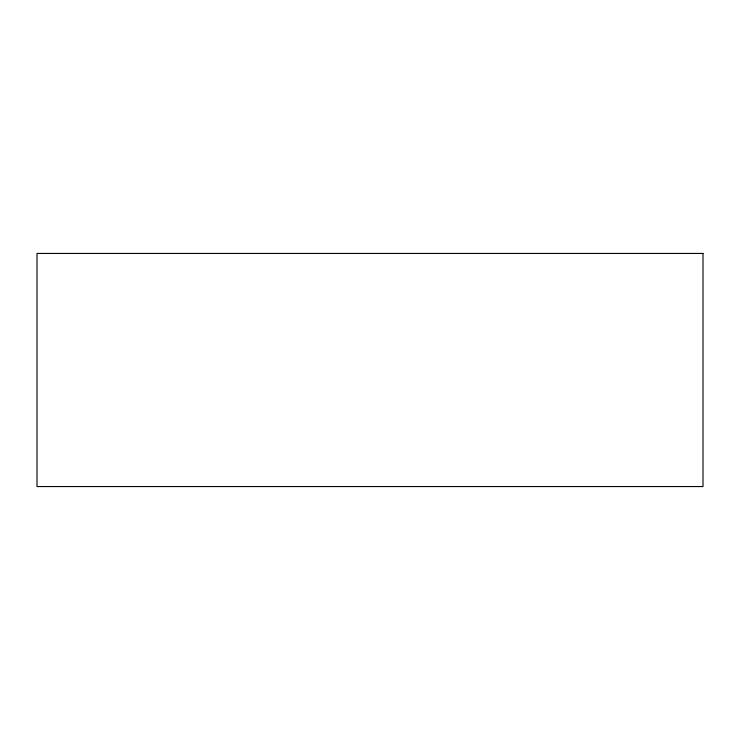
<?xml version="1.0" encoding="UTF-8"?>
<svg xmlns="http://www.w3.org/2000/svg" width="740" height="740" viewBox="0 0 740 740"><rect width="100%" height="100%" fill="white"/><g stroke="black" fill="none" stroke-linecap="round" stroke-linejoin="round"><path stroke-width="1.11" d="M703 253.45L37 253.45L37 486.55L703 486.55L703 253.45"/></g></svg>
